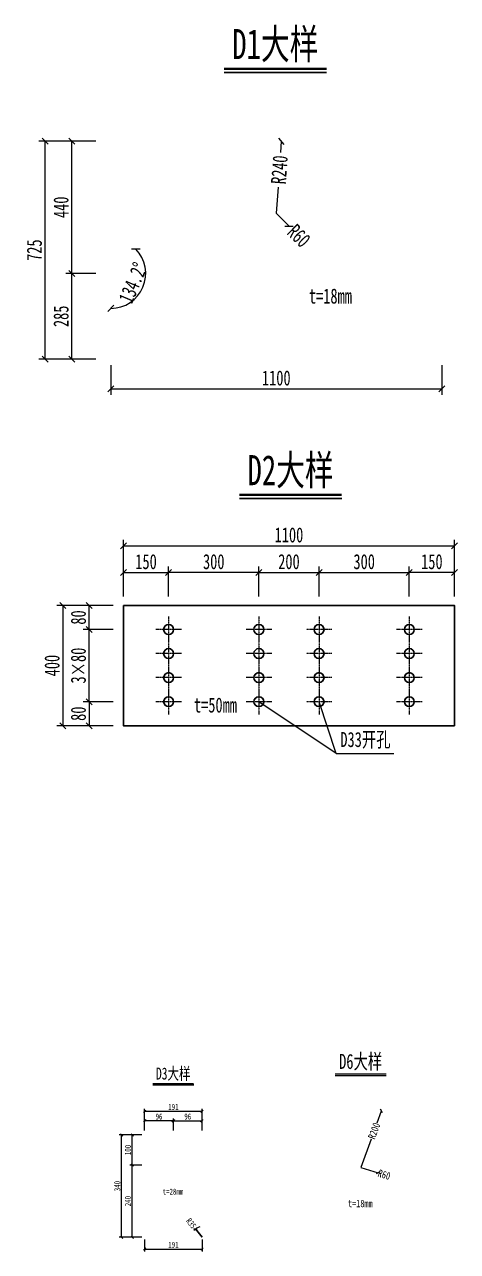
# Model space of a CAD drawing. Header units: millimetres. Extents: x -19886 to -4477, y -42737 to -16565.
# Drawn here: x -19851 to -18412, y -42120 to -38040 of the extents above; entities that cross this region are included whole.
import ezdxf
from ezdxf.enums import TextEntityAlignment as Align

# ---------------------------------------------------------------- set-up
doc = ezdxf.new("R2010")
doc.units = ezdxf.units.MM
doc.linetypes.add('CENTER2', pattern=[28.575, 19.05, -3.175, 3.175, -3.175])
doc.layers.get('Defpoints').update_dxf_attribs({"color": 8})
for name, color, linetype, lineweight in [('中心线', 2, 'CENTER2', 15), ('文字', 7, 'Continuous', 15), ('标注线及字体', 2, 'Continuous', 15), ('桥 构造粗实', 1, 'Continuous', 30), ('细实线', 4, 'Continuous', 15)]:
    doc.layers.add(name, color=color, linetype=linetype, lineweight=lineweight)
doc.styles.add('111', font='', dxfattribs={"width": 0.7})
doc.styles.add('BM_Dim', font='', dxfattribs={"width": 0.85})
doc.styles.get('111').set_extended_font_data('仿宋_GB2312')
doc.styles.get('BM_Dim').set_extended_font_data('仿宋_GB2312')
doc.dimstyles.new('200', dxfattribs={"dimscale": 0, "dimtxt": 2.5, "dimasz": 1, "dimexe": 1, "dimexo": 1, "dimgap": 0.6, "dimtad": 1, "dimdec": 0, "dimdsep": 46, "dimtxsty": '111', "dimblk": 'OBLIQUE', "dimcen": 0, "dimclrd": 4, "dimclre": 4, "dimclrt": 4, "dimadec": 1, "dimazin": 2, "dimtfac": 1, "dimtdec": 0, "dimtix": 1, "dimtmove": 2, "dimatfit": 3, "dimfxl": 4, "dimfxlon": 1, "dimtolj": 1, "dimlwd": -1, "dimlwe": -1, "dimarcsym": 0})

# ---------------------------------------------------------------- blocks, each defined once
blk = doc.blocks.new('_Oblique')
at = {"color": 0, "linetype": 'ByBlock', "lineweight": -2}
blk.add_line((-0.5, -0.5), (0.5, 0.5), dxfattribs=at)
blk = doc.blocks.new('*D79')
at = {"layer": 'Defpoints', "color": 0}
for p in [(-19013.8, -38667.3), (-18971.3, -38709.6)]:
    blk.add_point(p, dxfattribs=at)
at = {"layer": '细实线', "color": 4}
for p, q in [((-18971.3, -38709.6), (-19013.8, -38667.3)), ((-19013.8, -38667.3), (-18971.3, -38709.6))]:
    blk.add_line(p, q, dxfattribs=at)
at = {"layer": '细实线', "color": 4, "xscale": 20, "yscale": 20, "zscale": 20, "rotation": 315.1531268908993}
blk.add_blockref('_Oblique', (-18971.3, -38709.6), dxfattribs=at)
at = {"layer": '细实线', "color": 4, "insert": (-18938.5, -38742.2), "char_height": 50, "attachment_point": 5, "rotation": 315.1531, "style": '111'}
blk.add_mtext('\\A1;R60', dxfattribs=at)
blk = doc.blocks.new('*D80')
at = {"layer": 'Defpoints', "color": 0}
for p in [(-18996.5, -38427.9), (-19013.8, -38667.3)]:
    blk.add_point(p, dxfattribs=at)
at = {"layer": '细实线', "color": 4}
for p, q in [((-18999.1, -38464.8), (-18996.5, -38427.9)), ((-19007.5, -38580.4), (-19013.8, -38667.3))]:
    blk.add_line(p, q, dxfattribs=at)
at = {"layer": '细实线', "color": 4, "xscale": 20, "yscale": 20, "zscale": 20, "rotation": 85.85705689113317}
blk.add_blockref('_Oblique', (-18996.5, -38427.9), dxfattribs=at)
at = {"layer": '细实线', "color": 4, "insert": (-19003.3, -38522.6), "char_height": 50, "attachment_point": 5, "rotation": 85.8571, "style": '111'}
blk.add_mtext('\\A1;R240', dxfattribs=at)
blk = doc.blocks.new('*D81')
at = {"layer": 'Defpoints', "color": 0}
for p in [(-19181.1, -38495.2), (-19563.8, -38867.3), (-19563.8, -38867.3), (-19467.9, -38932.6), (-19563.8, -39152.3)]:
    blk.add_point(p, dxfattribs=at)
at = {"layer": '细实线', "color": 4}
blk.add_arc((-19563.8, -38867.3), 116.1, 270, 44.1937, dxfattribs=at)
at = {"layer": '细实线', "color": 4, "xscale": 20, "yscale": 20, "zscale": 20}
for p, rotation in [((-19480.6, -38786.4), 134.1937003771685), ((-19563.8, -38983.3), 180)]:
    blk.add_blockref('_Oblique', p, dxfattribs=dict(at, rotation=rotation))
at = {"layer": '细实线', "color": 4, "insert": (-19489.9, -38898.5), "char_height": 50, "attachment_point": 5, "rotation": 67.0969, "style": '111'}
blk.add_mtext('\\A1;134.2%%d', dxfattribs=at)
blk = doc.blocks.new('*D82')
at = {"layer": 'Defpoints', "color": 0}
for p in [(-19563.8, -39152.3), (-18463.8, -39152.3), (-18463.8, -39251)]:
    blk.add_point(p, dxfattribs=at)
at = {"layer": '细实线', "color": 4}
for p, q in [((-19563.8, -39172.3), (-19563.8, -39271)), ((-18463.8, -39172.3), (-18463.8, -39271)), ((-19563.8, -39251), (-18463.8, -39251))]:
    blk.add_line(p, q, dxfattribs=at)
at = {"layer": '细实线', "color": 4, "xscale": 20, "yscale": 20, "zscale": 20, "rotation": 180}
blk.add_blockref('_Oblique', (-19563.8, -39251), dxfattribs=at)
at = {"layer": '细实线', "color": 4, "xscale": 20, "yscale": 20, "zscale": 20}
blk.add_blockref('_Oblique', (-18463.8, -39251), dxfattribs=at)
at = {"layer": '细实线', "color": 4, "insert": (-19013.8, -39215.2), "char_height": 50, "attachment_point": 5, "style": '111'}
blk.add_mtext('\\A1;1100', dxfattribs=at)
blk = doc.blocks.new('*D83')
at = {"layer": 'Defpoints', "color": 0}
for p in [(-19693.2, -38867.3), (-19563.8, -38867.3), (-19563.8, -39152.3)]:
    blk.add_point(p, dxfattribs=at)
at = {"layer": '细实线', "color": 4}
for p, q in [((-19613.2, -38867.3), (-19713.2, -38867.3)), ((-19693.2, -39152.3), (-19693.2, -38867.3)), ((-19613.2, -39152.3), (-19713.2, -39152.3))]:
    blk.add_line(p, q, dxfattribs=at)
at = {"layer": '细实线', "color": 4, "xscale": 20, "yscale": 20, "zscale": 20}
for p, rotation in [((-19693.2, -38867.3), 90), ((-19693.2, -39152.3), 270)]:
    blk.add_blockref('_Oblique', p, dxfattribs=dict(at, rotation=rotation))
at = {"layer": '细实线', "color": 4, "insert": (-19729, -39009.8), "char_height": 50, "attachment_point": 5, "rotation": 90, "style": '111'}
blk.add_mtext('\\A1;285', dxfattribs=at)
blk = doc.blocks.new('*D84')
at = {"layer": 'Defpoints', "color": 0}
for p in [(-19693.2, -38427.3), (-19013.8, -38427.3), (-19563.8, -38867.3)]:
    blk.add_point(p, dxfattribs=at)
at = {"layer": '细实线', "color": 4}
for p, q in [((-19613.2, -38427.3), (-19713.2, -38427.3)), ((-19693.2, -38867.3), (-19693.2, -38427.3)), ((-19613.2, -38867.3), (-19713.2, -38867.3))]:
    blk.add_line(p, q, dxfattribs=at)
at = {"layer": '细实线', "color": 4, "xscale": 20, "yscale": 20, "zscale": 20}
for p, rotation in [((-19693.2, -38427.3), 90), ((-19693.2, -38867.3), 270)]:
    blk.add_blockref('_Oblique', p, dxfattribs=dict(at, rotation=rotation))
at = {"layer": '细实线', "color": 4, "insert": (-19729, -38647.3), "char_height": 50, "attachment_point": 5, "rotation": 90, "style": '111'}
blk.add_mtext('\\A1;440', dxfattribs=at)
blk = doc.blocks.new('*D85')
at = {"layer": 'Defpoints', "color": 0}
for p in [(-19782.5, -38427.3), (-19013.8, -38427.3), (-19563.8, -39152.3)]:
    blk.add_point(p, dxfattribs=at)
at = {"layer": '细实线', "color": 4}
for p, q in [((-19702.5, -38427.3), (-19802.5, -38427.3)), ((-19782.5, -39152.3), (-19782.5, -38427.3)), ((-19702.5, -39152.3), (-19802.5, -39152.3))]:
    blk.add_line(p, q, dxfattribs=at)
at = {"layer": '细实线', "color": 4, "xscale": 20, "yscale": 20, "zscale": 20}
for p, rotation in [((-19782.5, -38427.3), 90), ((-19782.5, -39152.3), 270)]:
    blk.add_blockref('_Oblique', p, dxfattribs=dict(at, rotation=rotation))
at = {"layer": '细实线', "color": 4, "insert": (-19817.7, -38789.8), "char_height": 50, "attachment_point": 5, "rotation": 90, "style": '111'}
blk.add_mtext('\\A1;725', dxfattribs=at)
blk = doc.blocks.new('*D86')
at = {"layer": 'Defpoints', "color": 0}
for p in [(-19371.7, -39861.7), (-19521.7, -39971.3), (-19371.7, -40008.5)]:
    blk.add_point(p, dxfattribs=at)
at = {"layer": '细实线', "color": 4}
for p, q in [((-19521.7, -39941.7), (-19521.7, -39841.7)), ((-19371.7, -39941.7), (-19371.7, -39841.7)), ((-19521.7, -39861.7), (-19371.7, -39861.7))]:
    blk.add_line(p, q, dxfattribs=at)
at = {"layer": '细实线', "color": 4, "xscale": 20, "yscale": 20, "zscale": 20, "rotation": 180}
blk.add_blockref('_Oblique', (-19521.7, -39861.7), dxfattribs=at)
at = {"layer": '细实线', "color": 4, "xscale": 20, "yscale": 20, "zscale": 20}
blk.add_blockref('_Oblique', (-19371.7, -39861.7), dxfattribs=at)
at = {"layer": '细实线', "color": 4, "insert": (-19446.7, -39825.9), "char_height": 50, "attachment_point": 5, "style": '111'}
blk.add_mtext('\\A1;150', dxfattribs=at)
blk = doc.blocks.new('*D87')
at = {"layer": 'Defpoints', "color": 0}
for p in [(-19371.7, -39861.7), (-19371.7, -40008.5), (-19071.7, -40008.5)]:
    blk.add_point(p, dxfattribs=at)
at = {"layer": '细实线', "color": 4}
for p, q in [((-19371.7, -39941.7), (-19371.7, -39841.7)), ((-19071.7, -39941.7), (-19071.7, -39841.7)), ((-19071.7, -39861.7), (-19371.7, -39861.7))]:
    blk.add_line(p, q, dxfattribs=at)
at = {"layer": '细实线', "color": 4, "xscale": 20, "yscale": 20, "zscale": 20, "rotation": 180}
blk.add_blockref('_Oblique', (-19371.7, -39861.7), dxfattribs=at)
at = {"layer": '细实线', "color": 4, "xscale": 20, "yscale": 20, "zscale": 20}
blk.add_blockref('_Oblique', (-19071.7, -39861.7), dxfattribs=at)
at = {"layer": '细实线', "color": 4, "insert": (-19221.7, -39825.9), "char_height": 50, "attachment_point": 5, "style": '111'}
blk.add_mtext('\\A1;300', dxfattribs=at)
blk = doc.blocks.new('*D88')
at = {"layer": 'Defpoints', "color": 0}
for p in [(-18871.7, -39861.7), (-19071.7, -40008.5), (-18871.7, -40008.5)]:
    blk.add_point(p, dxfattribs=at)
at = {"layer": '细实线', "color": 4}
for p, q in [((-19071.7, -39941.7), (-19071.7, -39841.7)), ((-18871.7, -39941.7), (-18871.7, -39841.7)), ((-19071.7, -39861.7), (-18871.7, -39861.7))]:
    blk.add_line(p, q, dxfattribs=at)
at = {"layer": '细实线', "color": 4, "xscale": 20, "yscale": 20, "zscale": 20, "rotation": 180}
blk.add_blockref('_Oblique', (-19071.7, -39861.7), dxfattribs=at)
at = {"layer": '细实线', "color": 4, "xscale": 20, "yscale": 20, "zscale": 20}
blk.add_blockref('_Oblique', (-18871.7, -39861.7), dxfattribs=at)
at = {"layer": '细实线', "color": 4, "insert": (-18971.7, -39825.9), "char_height": 50, "attachment_point": 5, "style": '111'}
blk.add_mtext('\\A1;200', dxfattribs=at)
blk = doc.blocks.new('*D89')
at = {"layer": 'Defpoints', "color": 0}
for p in [(-18571.7, -39861.7), (-18421.7, -39971.3), (-18571.7, -40008.5)]:
    blk.add_point(p, dxfattribs=at)
at = {"layer": '细实线', "color": 4}
for p, q in [((-18571.7, -39941.7), (-18571.7, -39841.7)), ((-18421.7, -39941.7), (-18421.7, -39841.7)), ((-18421.7, -39861.7), (-18571.7, -39861.7))]:
    blk.add_line(p, q, dxfattribs=at)
at = {"layer": '细实线', "color": 4, "xscale": 20, "yscale": 20, "zscale": 20, "rotation": 180}
blk.add_blockref('_Oblique', (-18571.7, -39861.7), dxfattribs=at)
at = {"layer": '细实线', "color": 4, "xscale": 20, "yscale": 20, "zscale": 20}
blk.add_blockref('_Oblique', (-18421.7, -39861.7), dxfattribs=at)
at = {"layer": '细实线', "color": 4, "insert": (-18496.7, -39825.9), "char_height": 50, "attachment_point": 5, "style": '111'}
blk.add_mtext('\\A1;150', dxfattribs=at)
blk = doc.blocks.new('*D90')
at = {"layer": 'Defpoints', "color": 0}
for p in [(-18571.7, -39861.7), (-18871.7, -40008.5), (-18571.7, -40008.5)]:
    blk.add_point(p, dxfattribs=at)
at = {"layer": '细实线', "color": 4}
for p, q in [((-18871.7, -39941.7), (-18871.7, -39841.7)), ((-18571.7, -39941.7), (-18571.7, -39841.7)), ((-18871.7, -39861.7), (-18571.7, -39861.7))]:
    blk.add_line(p, q, dxfattribs=at)
at = {"layer": '细实线', "color": 4, "xscale": 20, "yscale": 20, "zscale": 20, "rotation": 180}
blk.add_blockref('_Oblique', (-18871.7, -39861.7), dxfattribs=at)
at = {"layer": '细实线', "color": 4, "xscale": 20, "yscale": 20, "zscale": 20}
blk.add_blockref('_Oblique', (-18571.7, -39861.7), dxfattribs=at)
at = {"layer": '细实线', "color": 4, "insert": (-18721.7, -39825.9), "char_height": 50, "attachment_point": 5, "style": '111'}
blk.add_mtext('\\A1;300', dxfattribs=at)
blk = doc.blocks.new('*D91')
at = {"layer": 'Defpoints', "color": 0}
for p in [(-18421.7, -39772.7), (-19521.7, -39971.3), (-18421.7, -39971.3)]:
    blk.add_point(p, dxfattribs=at)
at = {"layer": '细实线', "color": 4}
for p, q in [((-19521.7, -39852.7), (-19521.7, -39752.7)), ((-19521.7, -39772.7), (-18421.7, -39772.7)), ((-18421.7, -39852.7), (-18421.7, -39752.7))]:
    blk.add_line(p, q, dxfattribs=at)
at = {"layer": '细实线', "color": 4, "xscale": 20, "yscale": 20, "zscale": 20, "rotation": 180}
blk.add_blockref('_Oblique', (-19521.7, -39772.7), dxfattribs=at)
at = {"layer": '细实线', "color": 4, "xscale": 20, "yscale": 20, "zscale": 20}
blk.add_blockref('_Oblique', (-18421.7, -39772.7), dxfattribs=at)
at = {"layer": '细实线', "color": 4, "insert": (-18971.7, -39737), "char_height": 50, "attachment_point": 5, "style": '111'}
blk.add_mtext('\\A1;1100', dxfattribs=at)
blk = doc.blocks.new('*D92')
at = {"layer": 'Defpoints', "color": 0}
for p in [(-19635.8, -39971.3), (-19414.5, -39971.3), (-19414.5, -40051.3)]:
    blk.add_point(p, dxfattribs=at)
at = {"layer": '细实线', "color": 4}
for p, q in [((-19555.8, -39971.3), (-19655.8, -39971.3)), ((-19635.8, -40051.3), (-19635.8, -39971.3)), ((-19555.8, -40051.3), (-19655.8, -40051.3))]:
    blk.add_line(p, q, dxfattribs=at)
at = {"layer": '细实线', "color": 4, "xscale": 20, "yscale": 20, "zscale": 20}
for p, rotation in [((-19635.8, -39971.3), 90), ((-19635.8, -40051.3), 270)]:
    blk.add_blockref('_Oblique', p, dxfattribs=dict(at, rotation=rotation))
at = {"layer": '细实线', "color": 4, "insert": (-19671.5, -40011.3), "char_height": 50, "attachment_point": 5, "rotation": 90, "style": '111'}
blk.add_mtext('\\A1;80', dxfattribs=at)
blk = doc.blocks.new('*D93')
at = {"layer": 'Defpoints', "color": 0}
for p in [(-19414.5, -40291.3), (-19635.8, -40371.3), (-19414.5, -40371.3)]:
    blk.add_point(p, dxfattribs=at)
at = {"layer": '细实线', "color": 4}
for p, q in [((-19555.8, -40291.3), (-19655.8, -40291.3)), ((-19635.8, -40291.3), (-19635.8, -40371.3)), ((-19555.8, -40371.3), (-19655.8, -40371.3))]:
    blk.add_line(p, q, dxfattribs=at)
at = {"layer": '细实线', "color": 4, "xscale": 20, "yscale": 20, "zscale": 20}
for p, rotation in [((-19635.8, -40291.3), 90), ((-19635.8, -40371.3), 270)]:
    blk.add_blockref('_Oblique', p, dxfattribs=dict(at, rotation=rotation))
at = {"layer": '细实线', "color": 4, "insert": (-19671.5, -40331.3), "char_height": 50, "attachment_point": 5, "rotation": 90, "style": '111'}
blk.add_mtext('\\A1;80', dxfattribs=at)
blk = doc.blocks.new('*D94')
at = {"layer": 'Defpoints', "color": 0}
for p in [(-19635.8, -40051.3), (-19414.5, -40051.3), (-19414.5, -40291.3)]:
    blk.add_point(p, dxfattribs=at)
at = {"layer": '细实线', "color": 4}
for p, q in [((-19555.8, -40051.3), (-19655.8, -40051.3)), ((-19635.8, -40291.3), (-19635.8, -40051.3)), ((-19555.8, -40291.3), (-19655.8, -40291.3))]:
    blk.add_line(p, q, dxfattribs=at)
at = {"layer": '细实线', "color": 4, "xscale": 20, "yscale": 20, "zscale": 20}
for p, rotation in [((-19635.8, -40051.3), 90), ((-19635.8, -40291.3), 270)]:
    blk.add_blockref('_Oblique', p, dxfattribs=dict(at, rotation=rotation))
at = {"layer": '细实线', "color": 4, "insert": (-19671.5, -40171.3), "char_height": 50, "attachment_point": 5, "rotation": 90, "style": '111'}
blk.add_mtext('\\A1;3×80', dxfattribs=at)
blk = doc.blocks.new('*D95')
at = {"layer": 'Defpoints', "color": 0}
for p in [(-19521.7, -39971.3), (-19723.1, -40371.3), (-19521.7, -40371.3)]:
    blk.add_point(p, dxfattribs=at)
at = {"layer": '细实线', "color": 4}
for p, q in [((-19643.1, -39971.3), (-19743.1, -39971.3)), ((-19723.1, -39971.3), (-19723.1, -40371.3)), ((-19643.1, -40371.3), (-19743.1, -40371.3))]:
    blk.add_line(p, q, dxfattribs=at)
at = {"layer": '细实线', "color": 4, "xscale": 20, "yscale": 20, "zscale": 20}
for p, rotation in [((-19723.1, -39971.3), 90), ((-19723.1, -40371.3), 270)]:
    blk.add_blockref('_Oblique', p, dxfattribs=dict(at, rotation=rotation))
at = {"layer": '细实线', "color": 4, "insert": (-19758.9, -40171.3), "char_height": 50, "attachment_point": 5, "rotation": 90, "style": '111'}
blk.add_mtext('\\A1;400', dxfattribs=at)
blk = doc.blocks.new('*D96')
at = {"layer": 'Defpoints', "color": 0}
for p in [(-19451.3, -42072.1), (-19260.3, -42072.1), (-19260.3, -42111.5)]:
    blk.add_point(p, dxfattribs=at)
at = {"layer": '细实线', "color": 4}
for p, q in [((-19451.3, -42080.1), (-19451.3, -42119.5)), ((-19260.3, -42080.1), (-19260.3, -42119.5)), ((-19451.3, -42111.5), (-19260.3, -42111.5))]:
    blk.add_line(p, q, dxfattribs=at)
at = {"layer": '细实线', "color": 4, "xscale": 8, "yscale": 8, "zscale": 8, "rotation": 180}
blk.add_blockref('_Oblique', (-19451.3, -42111.5), dxfattribs=at)
at = {"layer": '细实线', "color": 4, "xscale": 8, "yscale": 8, "zscale": 8}
blk.add_blockref('_Oblique', (-19260.3, -42111.5), dxfattribs=at)
at = {"layer": '细实线', "color": 4, "insert": (-19355.8, -42097.2), "char_height": 20, "attachment_point": 5, "style": '111'}
blk.add_mtext('\\A1;191', dxfattribs=at)
blk = doc.blocks.new('*D97')
at = {"layer": 'Defpoints', "color": 0}
for p in [(-19492.5, -41832.1), (-19451.3, -41832.1), (-19451.3, -42072.1)]:
    blk.add_point(p, dxfattribs=at)
at = {"layer": '细实线', "color": 4}
for p, q in [((-19460.5, -41832.1), (-19500.5, -41832.1)), ((-19492.5, -42072.1), (-19492.5, -41832.1)), ((-19460.5, -42072.1), (-19500.5, -42072.1))]:
    blk.add_line(p, q, dxfattribs=at)
at = {"layer": '细实线', "color": 4, "xscale": 8, "yscale": 8, "zscale": 8}
for p, rotation in [((-19492.5, -41832.1), 90), ((-19492.5, -42072.1), 270)]:
    blk.add_blockref('_Oblique', p, dxfattribs=dict(at, rotation=rotation))
at = {"layer": '细实线', "color": 4, "insert": (-19506.9, -41952.1), "char_height": 20, "attachment_point": 5, "rotation": 90, "style": '111'}
blk.add_mtext('\\A1;240', dxfattribs=at)
blk = doc.blocks.new('*D98')
at = {"layer": 'Defpoints', "color": 0}
for p in [(-19492.5, -41732.1), (-19355.8, -41732.1), (-19451.3, -41832.1)]:
    blk.add_point(p, dxfattribs=at)
at = {"layer": '细实线', "color": 4}
for p, q in [((-19460.5, -41732.1), (-19500.5, -41732.1)), ((-19492.5, -41832.1), (-19492.5, -41732.1)), ((-19460.5, -41832.1), (-19500.5, -41832.1))]:
    blk.add_line(p, q, dxfattribs=at)
at = {"layer": '细实线', "color": 4, "xscale": 8, "yscale": 8, "zscale": 8}
for p, rotation in [((-19492.5, -41732.1), 90), ((-19492.5, -41832.1), 270)]:
    blk.add_blockref('_Oblique', p, dxfattribs=dict(at, rotation=rotation))
at = {"layer": '细实线', "color": 4, "insert": (-19506.9, -41782.1), "char_height": 20, "attachment_point": 5, "rotation": 90, "style": '111'}
blk.add_mtext('\\A1;100', dxfattribs=at)
blk = doc.blocks.new('*D99')
at = {"layer": 'Defpoints', "color": 0}
for p in [(-19451.3, -41685.2), (-19355.8, -41732.1), (-19451.3, -41832.1)]:
    blk.add_point(p, dxfattribs=at)
at = {"layer": '细实线', "color": 4}
for p, q in [((-19451.3, -41717.2), (-19451.3, -41677.2)), ((-19355.8, -41685.2), (-19451.3, -41685.2)), ((-19355.8, -41717.2), (-19355.8, -41677.2))]:
    blk.add_line(p, q, dxfattribs=at)
at = {"layer": '细实线', "color": 4, "xscale": 8, "yscale": 8, "zscale": 8, "rotation": 180}
blk.add_blockref('_Oblique', (-19451.3, -41685.2), dxfattribs=at)
at = {"layer": '细实线', "color": 4, "xscale": 8, "yscale": 8, "zscale": 8}
blk.add_blockref('_Oblique', (-19355.8, -41685.2), dxfattribs=at)
at = {"layer": '细实线', "color": 4, "insert": (-19403.6, -41670.9), "char_height": 20, "attachment_point": 5, "style": '111'}
blk.add_mtext('\\A1;96', dxfattribs=at)
blk = doc.blocks.new('*D100')
at = {"layer": 'Defpoints', "color": 0}
for p in [(-19260.3, -41685.2), (-19355.8, -41732.1), (-19260.3, -41732.1)]:
    blk.add_point(p, dxfattribs=at)
at = {"layer": '细实线', "color": 4}
for p, q in [((-19355.8, -41717.2), (-19355.8, -41677.2)), ((-19355.8, -41685.2), (-19260.3, -41685.2)), ((-19260.3, -41717.2), (-19260.3, -41677.2))]:
    blk.add_line(p, q, dxfattribs=at)
at = {"layer": '细实线', "color": 4, "xscale": 8, "yscale": 8, "zscale": 8, "rotation": 180}
blk.add_blockref('_Oblique', (-19355.8, -41685.2), dxfattribs=at)
at = {"layer": '细实线', "color": 4, "xscale": 8, "yscale": 8, "zscale": 8}
blk.add_blockref('_Oblique', (-19260.3, -41685.2), dxfattribs=at)
at = {"layer": '细实线', "color": 4, "insert": (-19308.1, -41670.9), "char_height": 20, "attachment_point": 5, "style": '111'}
blk.add_mtext('\\A1;96', dxfattribs=at)
blk = doc.blocks.new('*D101')
at = {"layer": 'Defpoints', "color": 0}
for p in [(-19260.3, -41653.5), (-19451.3, -41690.6), (-19260.3, -41690.6)]:
    blk.add_point(p, dxfattribs=at)
at = {"layer": '细实线', "color": 4}
for p, q in [((-19451.3, -41682.6), (-19451.3, -41645.5)), ((-19451.3, -41653.5), (-19260.3, -41653.5)), ((-19260.3, -41682.6), (-19260.3, -41645.5))]:
    blk.add_line(p, q, dxfattribs=at)
at = {"layer": '细实线', "color": 4, "xscale": 8, "yscale": 8, "zscale": 8, "rotation": 180}
blk.add_blockref('_Oblique', (-19451.3, -41653.5), dxfattribs=at)
at = {"layer": '细实线', "color": 4, "xscale": 8, "yscale": 8, "zscale": 8}
blk.add_blockref('_Oblique', (-19260.3, -41653.5), dxfattribs=at)
at = {"layer": '细实线', "color": 4, "insert": (-19355.8, -41639.2), "char_height": 20, "attachment_point": 5, "style": '111'}
blk.add_mtext('\\A1;191', dxfattribs=at)
blk = doc.blocks.new('*D102')
at = {"layer": 'Defpoints', "color": 0}
for p in [(-19527.9, -41732.1), (-19486.7, -41732.1), (-19451.3, -42072.1)]:
    blk.add_point(p, dxfattribs=at)
at = {"layer": '细实线', "color": 4}
for p, q in [((-19495.9, -41732.1), (-19535.9, -41732.1)), ((-19527.9, -42072.1), (-19527.9, -41732.1)), ((-19495.9, -42072.1), (-19535.9, -42072.1))]:
    blk.add_line(p, q, dxfattribs=at)
at = {"layer": '细实线', "color": 4, "xscale": 8, "yscale": 8, "zscale": 8}
for p, rotation in [((-19527.9, -41732.1), 90), ((-19527.9, -42072.1), 270)]:
    blk.add_blockref('_Oblique', p, dxfattribs=dict(at, rotation=rotation))
at = {"layer": '细实线', "color": 4, "insert": (-19542.2, -41902.1), "char_height": 20, "attachment_point": 5, "rotation": 90, "style": '111'}
blk.add_mtext('\\A1;340', dxfattribs=at)
blk = doc.blocks.new('*D103')
at = {"layer": 'Defpoints', "color": 0}
for p in [(-19282, -42044.6), (-19260.3, -42072.1)]:
    blk.add_point(p, dxfattribs=at)
at = {"layer": '细实线', "color": 4}
for p, q in [((-19282, -42044.6), (-19260.3, -42072.1)), ((-19260.3, -42072.1), (-19282, -42044.6))]:
    blk.add_line(p, q, dxfattribs=at)
blk.add_arc((-19260.3, -42072.1), 35, 103.1249, 141.2837, dxfattribs=at)
at = {"layer": '细实线', "color": 4, "xscale": 8, "yscale": 8, "zscale": 8, "rotation": 128.1588028608425}
blk.add_blockref('_Oblique', (-19282, -42044.6), dxfattribs=at)
at = {"layer": '细实线', "color": 4, "insert": (-19296.6, -42025.9), "char_height": 20, "attachment_point": 5, "rotation": 308.1588, "style": '111'}
blk.add_mtext('\\A1;R35', dxfattribs=at)
blk = doc.blocks.new('*D104')
at = {"layer": 'Defpoints', "color": 0}
for p in [(-18733.1, -41840.1), (-18675.7, -41857.8)]:
    blk.add_point(p, dxfattribs=at)
at = {"layer": '细实线', "color": 4}
for p in [(-18733.1, -41840.1), (-18675.7, -41857.8)]:
    blk.add_line(p, (-18675.7, -41857.8), dxfattribs=at)
at = {"layer": '细实线', "color": 4, "xscale": 10, "yscale": 10, "zscale": 10, "rotation": 162.8296827722428}
blk.add_blockref('_Oblique', (-18675.7, -41857.8), dxfattribs=at)
at = {"layer": '细实线', "color": 4, "insert": (-18655, -41864.2), "char_height": 25, "attachment_point": 5, "rotation": 342.8297, "style": '111'}
blk.add_mtext('\\A1;R60', dxfattribs=at)
blk = doc.blocks.new('*D105')
at = {"layer": 'Defpoints', "color": 0}
for p in [(-18664.1, -41652.4), (-18733.1, -41840.1)]:
    blk.add_point(p, dxfattribs=at)
at = {"layer": '细实线', "color": 4}
for p, q in [((-18678.5, -41691.5), (-18664.1, -41652.4)), ((-18698.5, -41745.9), (-18733.1, -41840.1))]:
    blk.add_line(p, q, dxfattribs=at)
at = {"layer": '细实线', "color": 4, "xscale": 10, "yscale": 10, "zscale": 10, "rotation": 69.83993943298725}
blk.add_blockref('_Oblique', (-18664.1, -41652.4), dxfattribs=at)
at = {"layer": '细实线', "color": 4, "insert": (-18688.5, -41718.7), "char_height": 25, "attachment_point": 5, "rotation": 69.8399, "style": '111'}
blk.add_mtext('\\A1;R200', dxfattribs=at)

msp = doc.modelspace()

# ---------------------------------------------------------------- linework, layer by layer
at = {"color": 4}
for p, q in [((-19187.3, -38198.7), (-18846.7, -38198.7)), ((-19136.6, -39615.5), (-18796, -39615.5)), ((-19424.5, -41565.5), (-19288.2, -41565.5)), ((-18818.5, -41534.6), (-18648.2, -41534.6))]:
    msp.add_line(p, q, dxfattribs=at)
at = {"color": 6}
for points, const_width in [([(-19187.3, -38186.7), (-18846.7, -38186.7)], 7.2), ([(-19136.6, -39603.5), (-18796, -39603.5)], 7.2), ([(-18818.5, -41528.6), (-18648.2, -41528.6)], 3.6), ([(-19424.5, -41560.7), (-19288.2, -41560.7)], 2.88)]:
    msp.add_lwpolyline(points, dxfattribs=dict(at, const_width=const_width))
at = {"layer": '中心线', "ltscale": 0.2}
for p, q in [((-19371.7, -40008.5), (-19371.7, -40334.2)), ((-19071.7, -40008.5), (-19071.7, -40334.2)), ((-18871.7, -40008.5), (-18871.7, -40334.2)), ((-18571.7, -40008.5), (-18571.7, -40334.2)), ((-19328.8, -40051.3), (-19414.5, -40051.3)), ((-19028.8, -40051.3), (-19114.5, -40051.3)), ((-18828.8, -40051.3), (-18914.5, -40051.3)), ((-18528.8, -40051.3), (-18614.5, -40051.3)), ((-19328.8, -40131.3), (-19414.5, -40131.3)), ((-19028.8, -40131.3), (-19114.5, -40131.3)), ((-18828.8, -40131.3), (-18914.5, -40131.3)), ((-18528.8, -40131.3), (-18614.5, -40131.3)), ((-19328.8, -40211.3), (-19414.5, -40211.3)), ((-19028.8, -40211.3), (-19114.5, -40211.3)), ((-18828.8, -40211.3), (-18914.5, -40211.3)), ((-18528.8, -40211.3), (-18614.5, -40211.3)), ((-19328.8, -40291.3), (-19414.5, -40291.3)), ((-19028.8, -40291.3), (-19114.5, -40291.3)), ((-18828.8, -40291.3), (-18914.5, -40291.3)), ((-18528.8, -40291.3), (-18614.5, -40291.3))]:
    msp.add_line(p, q, dxfattribs=at)
at = {"layer": '桥 构造粗实'}
msp.add_lwpolyline([(-19521.7, -39971.3), (-18421.7, -39971.3), (-18421.7, -40371.3), (-19521.7, -40371.3)], close=True, dxfattribs=at)
for centre in [(-19371.7, -40051.3), (-19071.7, -40051.3), (-18871.7, -40051.3), (-18571.7, -40051.3), (-19371.7, -40131.3), (-19071.7, -40131.3), (-18871.7, -40131.3), (-18571.7, -40131.3), (-19371.7, -40211.3), (-19071.7, -40211.3), (-18871.7, -40211.3), (-18571.7, -40211.3), (-19371.7, -40291.3), (-19071.7, -40291.3), (-18871.7, -40291.3), (-18571.7, -40291.3)]:
    msp.add_circle(centre, 16.5, dxfattribs=at)
at = {"layer": '细实线'}
for q in [(-19071.7, -40291.3), (-18871.7, -40291.3), (-18622.6, -40463.3)]:
    msp.add_line((-18814.7, -40463.3), q, dxfattribs=at)

# ---------------------------------------------------------------- texts
at = {"layer": '文字', "style": 'BM_Dim', "width": 0.7}
for s, height, p in [('t=18mm', 50, (-18833.9, -38982.4)), ('t=50mm', 50, (-19216, -40342.3)), ('D33开孔', 50, (-18717.4, -40457)), ('t=28mm', 20, (-19357.2, -41936.5)), ('t=18mm', 25, (-18734.4, -41980))]:
    msp.add_text(s, height=height, dxfattribs=at).set_placement(p, align=Align.BOTTOM_CENTER)
at = {"layer": '标注线及字体', "color": 0, "style": '111', "width": 0.7}
for s, height, p in [('D1大样', 100, (-19017, -38102.5)), ('D2大样', 100, (-18966.3, -39519.3)), ('D6大样', 50, (-18733.3, -41486.5)), ('D3大样', 40, (-19356.3, -41527))]:
    msp.add_text(s, height=height, dxfattribs=at).set_placement(p, align=Align.MIDDLE)

# ---------------------------------------------------------------- dimensions: what is measured, and where the dimension line sits
at = {"layer": '细实线'}
for base, p1, p2, angle, override, picture, middle in [((-19782.5, -38427.3), (-19563.8, -39152.3), (-19013.8, -38427.3), 90, {"dimscale": 20, "dimblk": 'Oblique'}, '*D85', (-19817.7, -38789.8)), ((-19693.2, -38427.3), (-19563.8, -38867.3), (-19013.8, -38427.3), 90, {"dimscale": 20, "dimblk": 'Oblique'}, '*D84', (-19729, -38647.3)), ((-19693.2, -38867.3), (-19563.8, -39152.3), (-19563.8, -38867.3), 90, {"dimscale": 20, "dimblk": 'Oblique'}, '*D83', (-19729, -39009.8)), ((-19371.7, -39861.7), (-19071.7, -40008.5), (-19371.7, -40008.5), 180, {"dimscale": 20, "dimblk": 'Oblique'}, '*D87', (-19221.7, -39825.9)), ((-18571.7, -39861.7), (-18421.7, -39971.3), (-18571.7, -40008.5), 180, {"dimscale": 20, "dimblk": 'Oblique'}, '*D89', (-18496.7, -39825.9)), ((-19723.1, -40371.3), (-19521.7, -39971.3), (-19521.7, -40371.3), 270, {"dimscale": 20, "dimblk": 'Oblique'}, '*D95', (-19758.9, -40171.3)), ((-19635.8, -39971.3), (-19414.5, -40051.3), (-19414.5, -39971.3), 90, {"dimscale": 20, "dimblk": 'Oblique'}, '*D92', (-19671.5, -40011.3)), ((-19635.8, -40371.3), (-19414.5, -40291.3), (-19414.5, -40371.3), 270, {"dimscale": 20, "dimblk": 'Oblique'}, '*D93', (-19671.5, -40331.3)), ((-19260.3, -41653.5), (-19451.3, -41690.6), (-19260.3, -41690.6), 180, {"dimscale": 8, "dimblk": 'Oblique'}, '*D101', (-19355.8, -41639.2)), ((-19260.3391407, -41685.1997506), (-19355.8391407, -41732.0802068), (-19260.3391407, -41732.0802068), 180, {"dimscale": 8, "dimblk": 'Oblique'}, '*D100', (-19308.0891407, -41670.8862371)), ((-19527.9, -41732.1), (-19451.3, -42072.1), (-19486.7, -41732.1), 90, {"dimscale": 8, "dimblk": 'Oblique'}, '*D102', (-19542.2, -41902.1)), ((-19492.5, -41732.1), (-19451.3, -41832.1), (-19355.8, -41732.1), 90, {"dimscale": 8, "dimblk": 'Oblique'}, '*D98', (-19506.9, -41782.1)), ((-19492.5, -41832.1), (-19451.3, -42072.1), (-19451.3, -41832.1), 90, {"dimscale": 8, "dimblk": 'Oblique'}, '*D97', (-19506.9, -41952.1))]:
    dim = msp.add_linear_dim(base=base, p1=p1, p2=p2, angle=angle, dimstyle='200', override=override, dxfattribs=at)
    dim.commit()
    dim.dimension.update_dxf_attribs({"geometry": picture, "text_midpoint": middle})
for center, mpoint, override, picture, middle in [((-19013.8, -38667.3), (-18996.5, -38427.9), {"dimscale": 20, "dimblk": 'Oblique'}, '*D80', (-19003.3, -38522.6)), ((-19013.8, -38667.3), (-18971.3, -38709.6), {"dimscale": 20, "dimblk": 'Oblique'}, '*D79', (-18938.5, -38742.2)), ((-18733.1, -41840.1), (-18664.1, -41652.4), {"dimscale": 10}, '*D105', (-18688.5, -41718.7)), ((-18733.1, -41840.1), (-18675.7, -41857.8), {"dimscale": 10}, '*D104', (-18655, -41864.2)), ((-19260.3, -42072.1), (-19282, -42044.6), {"dimscale": 8}, '*D103', (-19296.6, -42025.9))]:
    dim = msp.add_radius_dim(center=center, mpoint=mpoint, dimstyle='200', override=override, dxfattribs=at)
    dim.commit()
    dim.dimension.update_dxf_attribs({"geometry": picture, "text_midpoint": middle, "dimtype": 164})
dim = msp.add_angular_dim_2l(base=(-19467.9, -38932.6), line1=((-19563.8, -38867.3), (-19181.1, -38495.2)), line2=((-19563.8, -39152.3), (-19563.8, -38867.3)), dimstyle='200', override={"dimscale": 20, "dimblk": 'Oblique'}, dxfattribs=at)
dim.commit()
dim.dimension.update_dxf_attribs({"geometry": '*D81', "text_midpoint": (-19489.9, -38898.5)})
for base, p1, p2, override, picture, middle in [((-18463.8, -39251), (-19563.8, -39152.3), (-18463.8, -39152.3), {"dimscale": 20, "dimblk": 'Oblique'}, '*D82', (-19013.8, -39215.2)), ((-18421.7, -39772.7), (-19521.7, -39971.3), (-18421.7, -39971.3), {"dimscale": 20, "dimblk": 'Oblique'}, '*D91', (-18971.7, -39737)), ((-19371.7, -39861.7), (-19521.7, -39971.3), (-19371.7, -40008.5), {"dimscale": 20, "dimblk": 'Oblique'}, '*D86', (-19446.7, -39825.9)), ((-18871.7, -39861.7), (-19071.7, -40008.5), (-18871.7, -40008.5), {"dimscale": 20, "dimblk": 'Oblique'}, '*D88', (-18971.7, -39825.9)), ((-18571.7, -39861.7), (-18871.7, -40008.5), (-18571.7, -40008.5), {"dimscale": 20, "dimblk": 'Oblique'}, '*D90', (-18721.7, -39825.9)), ((-19451.3391407, -41685.1997506), (-19355.8391407, -41732.0802068), (-19451.3391407, -41832.0802068), {"dimscale": 8, "dimblk": 'Oblique'}, '*D99', (-19403.5891407, -41670.8862371)), ((-19260.3, -42111.5), (-19451.3, -42072.1), (-19260.3, -42072.1), {"dimscale": 8}, '*D96', (-19355.8, -42097.2))]:
    dim = msp.add_linear_dim(base=base, p1=p1, p2=p2, dimstyle='200', override=override, dxfattribs=at)
    dim.commit()
    dim.dimension.update_dxf_attribs({"geometry": picture, "text_midpoint": middle})
dim = msp.add_linear_dim(base=(-19635.8, -40051.3), p1=(-19414.5, -40291.3), p2=(-19414.5, -40051.3), angle=90, text='3×80', dimstyle='200', override={"dimscale": 20, "dimtxsty": '111', "dimblk": 'Oblique'}, dxfattribs=at)
dim.commit()
dim.dimension.update_dxf_attribs({"geometry": '*D94', "text_midpoint": (-19671.5, -40171.3)})

doc.saveas('drawing.dxf')
